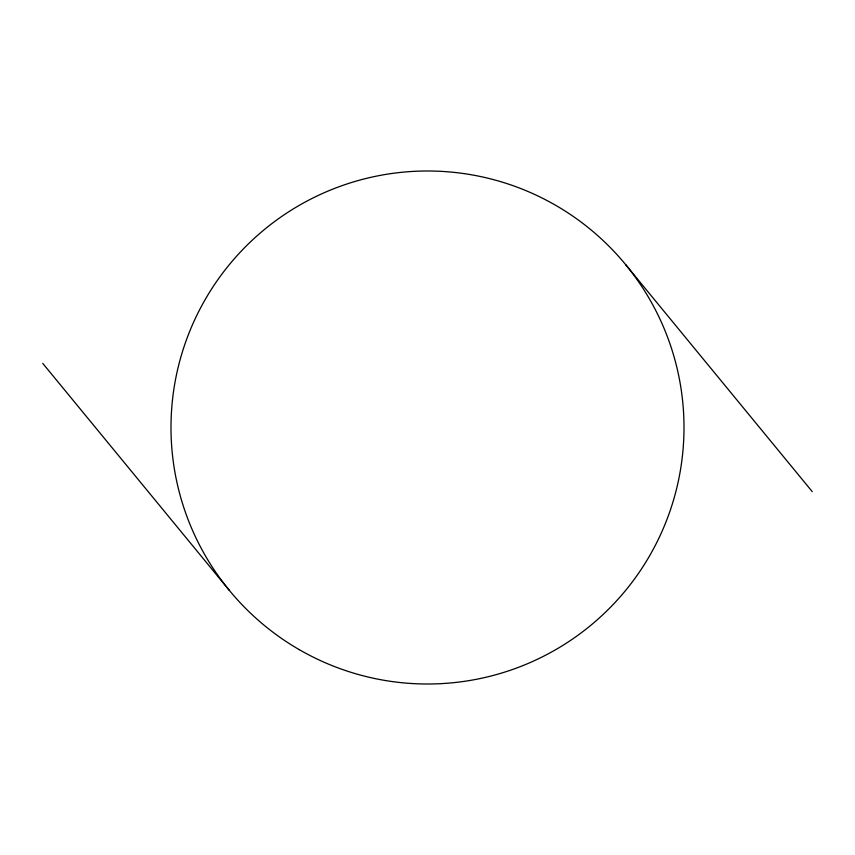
<?xml version="1.0" encoding="UTF-8"?>
<svg xmlns="http://www.w3.org/2000/svg" width="855" height="855" viewBox="0 0 855 855"><rect width="100%" height="100%" fill="white"/><g stroke="black" fill="none" stroke-linecap="round" stroke-linejoin="round"><path stroke-width="1.28" d="M625.646 264.623L812.25 491.625M42.75 363.375L229.354 590.378M299.25 649.64A256.5 256.5 0 0 0 684 427.5A256.5 256.5 0 0 0 299.25 205.36A256.5 256.5 0 0 0 299.25 649.64"/></g></svg>
